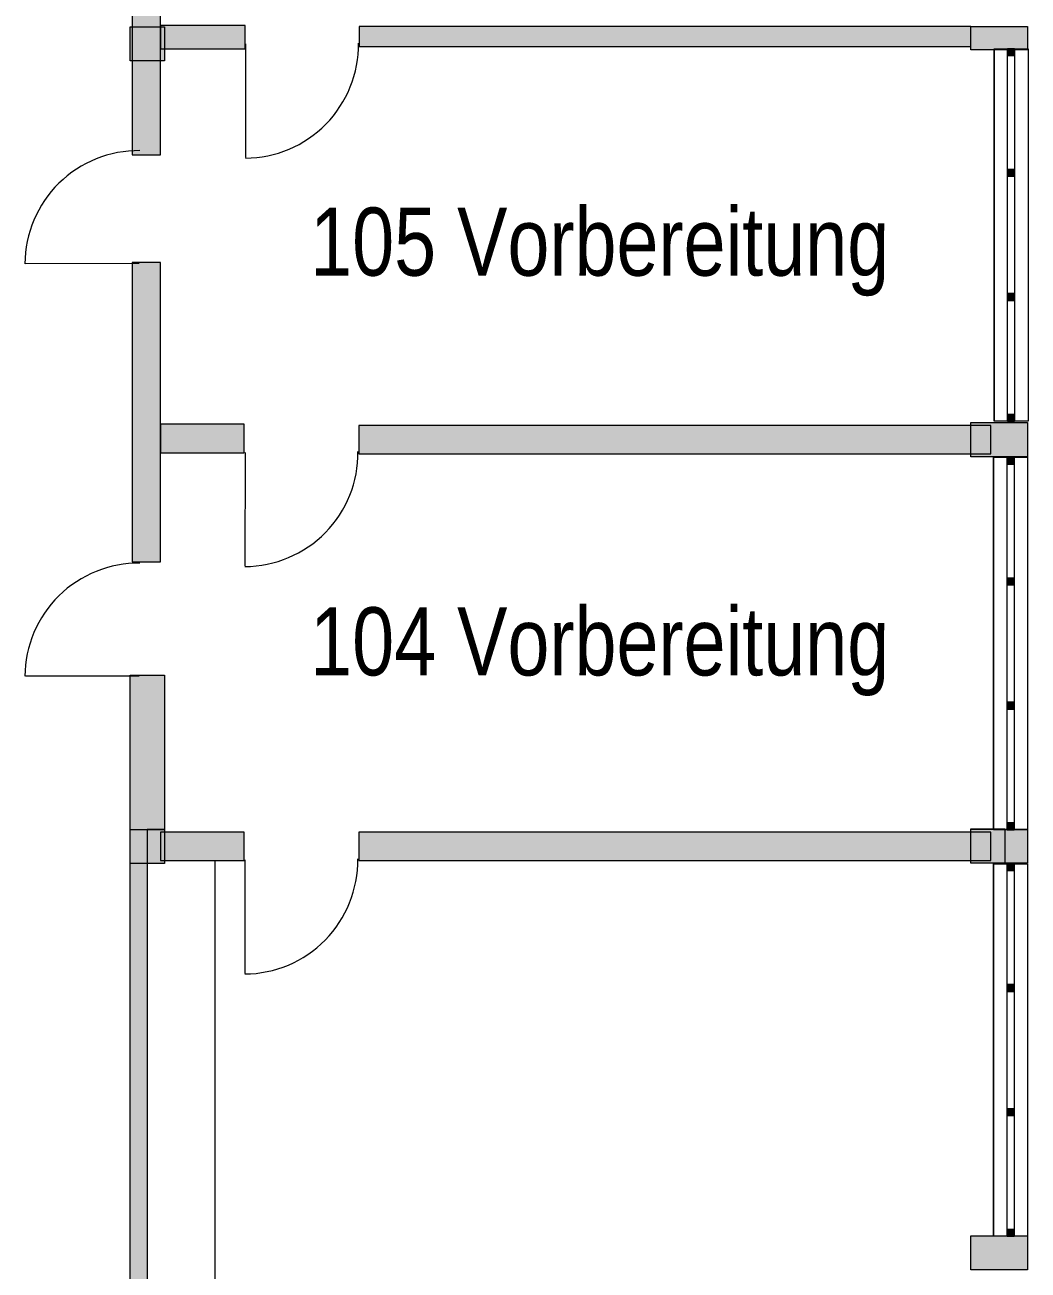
# Model space of a CAD drawing. Header units: inches. Extents: x 7445 to 114549, y 127015 to 195514.
# Drawn here: x 42972 to 51809, y 159533 to 170497 of the extents above; entities that cross this region are included whole.
import ezdxf

# ---------------------------------------------------------------- set-up
doc = ezdxf.new("R2010")
doc.units = ezdxf.units.IN
doc.header["$LTSCALE"] = 300
doc.header["$MEASUREMENT"] = 0
doc.linetypes.add('Volllinie', pattern=[0])
doc.layers.add('Grundebene', color=7, linetype='Continuous')
doc.styles.add('ARIAL_NARROW', font='ARIALN.TTF', dxfattribs={"height": 0.2})

# ---------------------------------------------------------------- blocks, each defined once
blk = doc.blocks.new('Color_Area-371')
at = {"layer": 'Grundebene', "true_color": 0x000000, "transparency": 33554687}
blk.add_hatch(color=18, dxfattribs=at).paths.add_polyline_path([(51305, 159535), (51305, 159835), (51805, 159835), (51805, 159535)], flags=0)
at = {"layer": 'Grundebene', "color": 18, "linetype": 'Volllinie', "lineweight": 13, "true_color": 0x000000}
for p, q in [((51305, 159535), (51305, 159835)), ((51305, 159835), (51805, 159835)), ((51805, 159835), (51805, 159535)), ((51805, 159535), (51305, 159535))]:
    blk.add_line(p, q, dxfattribs=at)
blk = doc.blocks.new('Color_Area-37A')
at = {"layer": 'Grundebene', "true_color": 0x000000, "transparency": 33554687}
blk.add_hatch(color=18, dxfattribs=at).paths.add_polyline_path([(51305, 163115), (51305, 163415), (51805, 163415), (51805, 163115)], flags=0)
at = {"layer": 'Grundebene', "color": 18, "linetype": 'Volllinie', "lineweight": 13, "true_color": 0x000000}
for p, q in [((51305, 163115), (51305, 163415)), ((51305, 163415), (51805, 163415)), ((51805, 163415), (51805, 163115)), ((51805, 163115), (51305, 163115))]:
    blk.add_line(p, q, dxfattribs=at)
blk = doc.blocks.new('Color_Area-383')
at = {"layer": 'Grundebene', "true_color": 0x000000, "transparency": 33554687}
blk.add_hatch(color=18, dxfattribs=at).paths.add_polyline_path([(51305, 166695), (51305, 166995), (51805, 166995), (51805, 166695)], flags=0)
at = {"layer": 'Grundebene', "color": 18, "linetype": 'Volllinie', "lineweight": 13, "true_color": 0x000000}
for p, q in [((51305, 166695), (51305, 166995)), ((51305, 166995), (51805, 166995)), ((51805, 166995), (51805, 166695)), ((51805, 166695), (51305, 166695))]:
    blk.add_line(p, q, dxfattribs=at)
blk = doc.blocks.new('Color_Area-38C')
at = {"layer": 'Grundebene', "true_color": 0x000000, "transparency": 33554687}
blk.add_hatch(color=18, dxfattribs=at).paths.add_polyline_path([(44167, 166980), (44167, 166730), (44904, 166730), (44904, 166980)], flags=0)
at = {"layer": 'Grundebene', "color": 18, "linetype": 'Volllinie', "lineweight": 13, "true_color": 0x000000}
for p, q in [((44167, 166980), (44167, 166730)), ((44904, 166980), (44167, 166980)), ((44904, 166730), (44904, 166980)), ((44167, 166730), (44904, 166730))]:
    blk.add_line(p, q, dxfattribs=at)
blk = doc.blocks.new('Color_Area-395')
at = {"layer": 'Grundebene', "true_color": 0x000000, "transparency": 33554687}
blk.add_hatch(color=18, dxfattribs=at).paths.add_polyline_path([(51482, 163140), (51482, 163390), (45912, 163390), (45912, 163140)], flags=0)
at = {"layer": 'Grundebene', "color": 18, "linetype": 'Volllinie', "lineweight": 13, "true_color": 0x000000}
for p, q in [((51482, 163390), (45912, 163390)), ((45912, 163390), (45912, 163140)), ((51482, 163140), (51482, 163390)), ((45912, 163140), (51482, 163140))]:
    blk.add_line(p, q, dxfattribs=at)
blk = doc.blocks.new('Color_Area-39E')
at = {"layer": 'Grundebene', "true_color": 0x000000, "transparency": 33554687}
blk.add_hatch(color=18, dxfattribs=at).paths.add_polyline_path([(44167, 163140), (44904, 163140), (44904, 163390), (44167, 163390)], flags=0)
at = {"layer": 'Grundebene', "color": 18, "linetype": 'Volllinie', "lineweight": 13, "true_color": 0x000000}
for p, q in [((44904, 163390), (44167, 163390)), ((44167, 163390), (44167, 163140)), ((44904, 163140), (44904, 163390)), ((44167, 163140), (44904, 163140))]:
    blk.add_line(p, q, dxfattribs=at)
blk = doc.blocks.new('Color_Area-3A7')
at = {"layer": 'Grundebene', "true_color": 0x000000, "transparency": 33554687}
blk.add_hatch(color=18, dxfattribs=at).paths.add_polyline_path([(45912, 166970), (45912, 166720), (51482, 166720), (51482, 166970)], flags=0)
at = {"layer": 'Grundebene', "color": 18, "linetype": 'Volllinie', "lineweight": 13, "true_color": 0x000000}
for p, q in [((45912, 166970), (45912, 166720)), ((51482, 166970), (45912, 166970)), ((51482, 166720), (51482, 166970)), ((45912, 166720), (51482, 166720))]:
    blk.add_line(p, q, dxfattribs=at)
blk = doc.blocks.new('Color_Area-464')
at = {"layer": 'Grundebene', "true_color": 0x000000, "transparency": 33554687}
blk.add_hatch(color=18, dxfattribs=at).paths.add_polyline_path([(44167, 170492), (44167, 170287), (44911, 170287), (44911, 170492)], flags=0)
at = {"layer": 'Grundebene', "color": 18, "linetype": 'Volllinie', "lineweight": 13, "true_color": 0x000000}
for p, q in [((44167, 170492), (44167, 170287)), ((44911, 170492), (44167, 170492)), ((44911, 170287), (44911, 170492)), ((44167, 170287), (44911, 170287))]:
    blk.add_line(p, q, dxfattribs=at)
blk = doc.blocks.new('Color_Area-538')
at = {"layer": 'Grundebene', "true_color": 0x000000, "transparency": 33554687}
blk.add_hatch(color=18, dxfattribs=at).paths.add_polyline_path([(51305, 170277), (51305, 170482), (51805, 170482), (51805, 170277)], flags=0)
at = {"layer": 'Grundebene', "color": 18, "linetype": 'Volllinie', "lineweight": 13, "true_color": 0x000000}
for p, q in [((51305, 170277), (51305, 170482)), ((51305, 170482), (51805, 170482)), ((51805, 170482), (51805, 170277)), ((51805, 170277), (51305, 170277))]:
    blk.add_line(p, q, dxfattribs=at)
blk = doc.blocks.new('Color_Area-5F2')
at = {"layer": 'Grundebene', "true_color": 0x000000, "transparency": 33554687}
blk.add_hatch(color=18, dxfattribs=at).paths.add_polyline_path([(45915, 170307), (51305, 170307), (51305, 170482), (45915, 170482)], flags=0)
at = {"layer": 'Grundebene', "color": 18, "linetype": 'Volllinie', "lineweight": 13, "true_color": 0x000000}
for p, q in [((51305, 170482), (45915, 170482)), ((45915, 170482), (45915, 170307)), ((51305, 170307), (51305, 170482)), ((45915, 170307), (51305, 170307))]:
    blk.add_line(p, q, dxfattribs=at)
blk = doc.blocks.new('Color_Area-77F')
at = {"layer": 'Grundebene', "true_color": 0x000000, "transparency": 33554687}
blk.add_hatch(color=18, dxfattribs=at).paths.add_polyline_path([(44167, 165770), (44167, 166829), (44167, 167079), (44167, 168404), (43917, 168404), (43917, 165770)], flags=0)
at = {"layer": 'Grundebene', "color": 18, "linetype": 'Volllinie', "lineweight": 13, "true_color": 0x000000}
for p, q in [((44167, 168404), (43917, 168404)), ((43917, 168404), (43917, 165770)), ((44167, 167079), (44167, 168404)), ((44167, 166829), (44167, 167079)), ((44167, 165770), (44167, 166829)), ((43917, 165770), (44167, 165770))]:
    blk.add_line(p, q, dxfattribs=at)
blk = doc.blocks.new('Color_Area-79F')
at = {"layer": 'Grundebene', "true_color": 0x000000, "transparency": 33554687}
blk.add_hatch(color=18, dxfattribs=at).paths.add_polyline_path([(44167, 169354), (44167, 170369), (44167, 170719), (44167, 172653), (43917, 172653), (43917, 169354)], flags=0)
at = {"layer": 'Grundebene', "color": 18, "linetype": 'Volllinie', "lineweight": 13, "true_color": 0x000000}
for p, q in [((44167, 172653), (43917, 172653)), ((43917, 172653), (43917, 169354)), ((44167, 170719), (44167, 172653)), ((44167, 170369), (44167, 170719)), ((44167, 169354), (44167, 170369)), ((43917, 169354), (44167, 169354))]:
    blk.add_line(p, q, dxfattribs=at)
blk = doc.blocks.new('Color_Area-817')
at = {"layer": 'Grundebene', "true_color": 0x000000, "transparency": 33554687}
blk.add_hatch(color=18, dxfattribs=at).paths.add_polyline_path([(43900, 164770), (44200, 164770), (44200, 163413), (44050, 163413), (44050, 154873), (43900, 154873)], flags=0)
at = {"layer": 'Grundebene', "color": 18, "linetype": 'Volllinie', "lineweight": 13, "true_color": 0x000000}
for p, q in [((43900, 164770), (44200, 164770)), ((43900, 154873), (43900, 164770)), ((44200, 164770), (44200, 163413)), ((44200, 163413), (44050, 163413)), ((44050, 163413), (44050, 154873)), ((44050, 154873), (43900, 154873))]:
    blk.add_line(p, q, dxfattribs=at)
blk = doc.blocks.new('Color_Area-AC8')
at = {"layer": 'Grundebene', "true_color": 0xffffff, "transparency": 33554687}
blk.add_hatch(color=7, dxfattribs=at).paths.add_polyline_path([(51625, 163110), (51625, 163050), (51685, 163050), (51685, 163110)], flags=0)
at = {"layer": 'Grundebene', "color": 18, "linetype": 'Volllinie', "lineweight": 13, "true_color": 0x000000}
blk.add_lwpolyline([(51625, 163110), (51625, 163050), (51685, 163050), (51685, 163110), (51625, 163110)], dxfattribs=at)
blk = doc.blocks.new('Color_Area-ACE')
at = {"layer": 'Grundebene', "true_color": 0xffffff, "transparency": 33554687}
blk.add_hatch(color=7, dxfattribs=at).paths.add_polyline_path([(51625, 162046), (51625, 161986), (51685, 161986), (51685, 162046)], flags=0)
at = {"layer": 'Grundebene', "color": 18, "linetype": 'Volllinie', "lineweight": 13, "true_color": 0x000000}
blk.add_lwpolyline([(51625, 162046), (51625, 161986), (51685, 161986), (51685, 162046), (51625, 162046)], dxfattribs=at)
blk = doc.blocks.new('Color_Area-AD4')
at = {"layer": 'Grundebene', "true_color": 0xffffff, "transparency": 33554687}
blk.add_hatch(color=7, dxfattribs=at).paths.add_polyline_path([(51625, 159890), (51625, 159830), (51685, 159830), (51685, 159890)], flags=0)
at = {"layer": 'Grundebene', "color": 18, "linetype": 'Volllinie', "lineweight": 13, "true_color": 0x000000}
blk.add_lwpolyline([(51625, 159890), (51625, 159830), (51685, 159830), (51685, 159890), (51625, 159890)], dxfattribs=at)
blk = doc.blocks.new('Color_Area-ADA')
at = {"layer": 'Grundebene', "true_color": 0xffffff, "transparency": 33554687}
blk.add_hatch(color=7, dxfattribs=at).paths.add_polyline_path([(51625, 160953), (51625, 160893), (51685, 160893), (51685, 160953)], flags=0)
at = {"layer": 'Grundebene', "color": 18, "linetype": 'Volllinie', "lineweight": 13, "true_color": 0x000000}
blk.add_lwpolyline([(51625, 160953), (51625, 160893), (51685, 160893), (51685, 160953), (51625, 160953)], dxfattribs=at)
blk = doc.blocks.new('Color_Area-AEA')
at = {"layer": 'Grundebene', "true_color": 0xffffff, "transparency": 33554687}
blk.add_hatch(color=7, dxfattribs=at).paths.add_polyline_path([(51625, 166690), (51625, 166630), (51685, 166630), (51685, 166690)], flags=0)
at = {"layer": 'Grundebene', "color": 18, "linetype": 'Volllinie', "lineweight": 13, "true_color": 0x000000}
blk.add_lwpolyline([(51625, 166690), (51625, 166630), (51685, 166630), (51685, 166690), (51625, 166690)], dxfattribs=at)
blk = doc.blocks.new('Color_Area-AF0')
at = {"layer": 'Grundebene', "true_color": 0xffffff, "transparency": 33554687}
blk.add_hatch(color=7, dxfattribs=at).paths.add_polyline_path([(51625, 165626), (51625, 165566), (51685, 165566), (51685, 165626)], flags=0)
at = {"layer": 'Grundebene', "color": 18, "linetype": 'Volllinie', "lineweight": 13, "true_color": 0x000000}
blk.add_lwpolyline([(51625, 165626), (51625, 165566), (51685, 165566), (51685, 165626), (51625, 165626)], dxfattribs=at)
blk = doc.blocks.new('Color_Area-AF6')
at = {"layer": 'Grundebene', "true_color": 0xffffff, "transparency": 33554687}
blk.add_hatch(color=7, dxfattribs=at).paths.add_polyline_path([(51625, 163470), (51625, 163410), (51685, 163410), (51685, 163470)], flags=0)
at = {"layer": 'Grundebene', "color": 18, "linetype": 'Volllinie', "lineweight": 13, "true_color": 0x000000}
blk.add_lwpolyline([(51625, 163470), (51625, 163410), (51685, 163410), (51685, 163470), (51625, 163470)], dxfattribs=at)
blk = doc.blocks.new('Color_Area-AFC')
at = {"layer": 'Grundebene', "true_color": 0xffffff, "transparency": 33554687}
blk.add_hatch(color=7, dxfattribs=at).paths.add_polyline_path([(51625, 164533), (51625, 164473), (51685, 164473), (51685, 164533)], flags=0)
at = {"layer": 'Grundebene', "color": 18, "linetype": 'Volllinie', "lineweight": 13, "true_color": 0x000000}
blk.add_lwpolyline([(51625, 164533), (51625, 164473), (51685, 164473), (51685, 164533), (51625, 164533)], dxfattribs=at)
blk = doc.blocks.new('Color_Area-B0C')
at = {"layer": 'Grundebene', "true_color": 0xffffff, "transparency": 33554687}
blk.add_hatch(color=7, dxfattribs=at).paths.add_polyline_path([(51629, 170287), (51629, 170227), (51689, 170227), (51689, 170287)], flags=0)
at = {"layer": 'Grundebene', "color": 18, "linetype": 'Volllinie', "lineweight": 13, "true_color": 0x000000}
blk.add_lwpolyline([(51629, 170287), (51629, 170227), (51689, 170227), (51689, 170287), (51629, 170287)], dxfattribs=at)
blk = doc.blocks.new('Color_Area-B12')
at = {"layer": 'Grundebene', "true_color": 0xffffff, "transparency": 33554687}
blk.add_hatch(color=7, dxfattribs=at).paths.add_polyline_path([(51629, 169224), (51629, 169164), (51689, 169164), (51689, 169224)], flags=0)
at = {"layer": 'Grundebene', "color": 18, "linetype": 'Volllinie', "lineweight": 13, "true_color": 0x000000}
blk.add_lwpolyline([(51629, 169224), (51629, 169164), (51689, 169164), (51689, 169224), (51629, 169224)], dxfattribs=at)
blk = doc.blocks.new('Color_Area-B18')
at = {"layer": 'Grundebene', "true_color": 0xffffff, "transparency": 33554687}
blk.add_hatch(color=7, dxfattribs=at).paths.add_polyline_path([(51629, 167067), (51629, 167007), (51689, 167007), (51689, 167067)], flags=0)
at = {"layer": 'Grundebene', "color": 18, "linetype": 'Volllinie', "lineweight": 13, "true_color": 0x000000}
blk.add_lwpolyline([(51629, 167067), (51629, 167007), (51689, 167007), (51689, 167067), (51629, 167067)], dxfattribs=at)
blk = doc.blocks.new('Color_Area-B1E')
at = {"layer": 'Grundebene', "true_color": 0xffffff, "transparency": 33554687}
blk.add_hatch(color=7, dxfattribs=at).paths.add_polyline_path([(51629, 168131), (51629, 168071), (51689, 168071), (51689, 168131)], flags=0)
at = {"layer": 'Grundebene', "color": 18, "linetype": 'Volllinie', "lineweight": 13, "true_color": 0x000000}
blk.add_lwpolyline([(51629, 168131), (51629, 168071), (51689, 168071), (51689, 168131), (51629, 168131)], dxfattribs=at)
blk = doc.blocks.new('Color_Area-136C')
at = {"layer": 'Grundebene', "true_color": 0x000000, "transparency": 33554687}
blk.add_hatch(color=18, dxfattribs=at).paths.add_polyline_path([(51305, 163417), (51605, 163417), (51605, 163117), (51305, 163117)], flags=0)
at = {"layer": 'Grundebene', "color": 18, "linetype": 'Volllinie', "lineweight": 13, "true_color": 0x000000}
for p, q in [((51305, 163417), (51605, 163417)), ((51305, 163117), (51305, 163417)), ((51605, 163417), (51605, 163117)), ((51605, 163117), (51305, 163117))]:
    blk.add_line(p, q, dxfattribs=at)
blk = doc.blocks.new('Color_Area-13D4')
at = {"layer": 'Grundebene', "true_color": 0x000000, "transparency": 33554687}
blk.add_hatch(color=18, dxfattribs=at).paths.add_polyline_path([(43900, 163413), (44200, 163413), (44200, 163113), (43900, 163113)], flags=0)
at = {"layer": 'Grundebene', "color": 18, "linetype": 'Volllinie', "lineweight": 13, "true_color": 0x000000}
for p, q in [((43900, 163413), (44200, 163413)), ((43900, 163113), (43900, 163413)), ((44200, 163413), (44200, 163113)), ((44200, 163113), (43900, 163113))]:
    blk.add_line(p, q, dxfattribs=at)
blk = doc.blocks.new('Color_Area-13E6')
at = {"layer": 'Grundebene', "true_color": 0x000000, "transparency": 33554687}
blk.add_hatch(color=18, dxfattribs=at).paths.add_polyline_path([(43900, 170480), (44200, 170480), (44200, 170180), (43900, 170180)], flags=0)
at = {"layer": 'Grundebene', "color": 18, "linetype": 'Volllinie', "lineweight": 13, "true_color": 0x000000}
for p, q in [((43900, 170480), (44200, 170480)), ((43900, 170180), (43900, 170480)), ((44200, 170480), (44200, 170180)), ((44200, 170180), (43900, 170180))]:
    blk.add_line(p, q, dxfattribs=at)

msp = doc.modelspace()

# ---------------------------------------------------------------- linework, layer by layer
at = {"layer": 'Grundebene', "color": 18, "linetype": 'Volllinie', "lineweight": 13, "true_color": 0x000000}
for p, q in [((43917, 172653), (43917, 169354)), ((44167, 169354), (44167, 172653)), ((43900, 170480), (44200, 170480)), ((43900, 170180), (43900, 170480)), ((44167, 170492), (44167, 170287)), ((44911, 170492), (44167, 170492)), ((44200, 170480), (44200, 170180)), ((44911, 170287), (44911, 170492)), ((51305, 170482), (45915, 170482)), ((45915, 170482), (45915, 170307)), ((51305, 170277), (51305, 170482)), ((51305, 170482), (51805, 170482)), ((51305, 170307), (51305, 170482)), ((51805, 170482), (51805, 170277)), ((44167, 170287), (44911, 170287)), ((44915, 170329), (44914, 169329)), ((45915, 170307), (51305, 170307)), ((51509, 170287), (51809, 170287)), ((51509, 167007), (51509, 170287)), ((51509, 170287), (51509, 167007)), ((51629, 170287), (51689, 170287)), ((51629, 167007), (51629, 170287)), ((51629, 170287), (51689, 170287)), ((51629, 170227), (51629, 170287)), ((51689, 170287), (51689, 167007)), ((51689, 170287), (51689, 170227)), ((51809, 170287), (51809, 167007)), ((51809, 170287), (51809, 167007)), ((44200, 170180), (43900, 170180)), ((51805, 170277), (51305, 170277)), ((51689, 170227), (51629, 170227)), ((43917, 169354), (44167, 169354)), ((51629, 169224), (51689, 169224)), ((51629, 169164), (51629, 169224)), ((51689, 169224), (51689, 169164)), ((51689, 169164), (51629, 169164)), ((43977, 168395), (42977, 168394)), ((44167, 168404), (43917, 168404)), ((43917, 168404), (43917, 165770)), ((44167, 165770), (44167, 168404)), ((51629, 168131), (51689, 168131)), ((51629, 168071), (51629, 168131)), ((51689, 168131), (51689, 168071)), ((51689, 168071), (51629, 168071)), ((51305, 166695), (51305, 166995)), ((51305, 166995), (51805, 166995)), ((51809, 167007), (51509, 167007)), ((51629, 167067), (51689, 167067)), ((51629, 167007), (51629, 167067)), ((51689, 167007), (51629, 167007)), ((51689, 167007), (51629, 167007)), ((51689, 167067), (51689, 167007)), ((51805, 166995), (51805, 166695)), ((44167, 166980), (44167, 166730)), ((44904, 166980), (44167, 166980)), ((44904, 166730), (44904, 166980)), ((45912, 166970), (45912, 166720)), ((51482, 166970), (45912, 166970)), ((51482, 166720), (51482, 166970)), ((44167, 166730), (44904, 166730)), ((44911, 166733), (44910, 165733)), ((45912, 166720), (51482, 166720)), ((51805, 166695), (51305, 166695)), ((51505, 166690), (51805, 166690)), ((51505, 163410), (51505, 166690)), ((51505, 166690), (51505, 163410)), ((51625, 166690), (51685, 166690)), ((51625, 163410), (51625, 166690)), ((51625, 166690), (51685, 166690)), ((51625, 166630), (51625, 166690)), ((51685, 166690), (51685, 163410)), ((51685, 166690), (51685, 166630)), ((51805, 166690), (51805, 163410)), ((51805, 166690), (51805, 163410)), ((51685, 166630), (51625, 166630)), ((43917, 165770), (44167, 165770)), ((51625, 165626), (51685, 165626)), ((51625, 165566), (51625, 165626)), ((51685, 165566), (51625, 165566)), ((51685, 165626), (51685, 165566)), ((43977, 164762), (42977, 164761)), ((43900, 164770), (44200, 164770)), ((43900, 154873), (43900, 164770)), ((44200, 164770), (44200, 163413)), ((51625, 164533), (51685, 164533)), ((51625, 164473), (51625, 164533)), ((51685, 164473), (51625, 164473)), ((51685, 164533), (51685, 164473)), ((43900, 163413), (44200, 163413)), ((43900, 163113), (43900, 163413)), ((44200, 163413), (44050, 163413)), ((44050, 163413), (44050, 154873)), ((44904, 163390), (44167, 163390)), ((44167, 163390), (44167, 163140)), ((44200, 163413), (44200, 163113)), ((44904, 163140), (44904, 163390)), ((51482, 163390), (45912, 163390)), ((45912, 163390), (45912, 163140)), ((51305, 163417), (51605, 163417)), ((51305, 163117), (51305, 163417)), ((51305, 163115), (51305, 163415)), ((51305, 163415), (51805, 163415)), ((51482, 163140), (51482, 163390)), ((51805, 163410), (51505, 163410)), ((51605, 163417), (51605, 163117)), ((51625, 163470), (51685, 163470)), ((51625, 163410), (51625, 163470)), ((51685, 163410), (51625, 163410)), ((51685, 163410), (51625, 163410)), ((51685, 163470), (51685, 163410)), ((51805, 163415), (51805, 163115)), ((44200, 163113), (43900, 163113)), ((44167, 163140), (44904, 163140)), ((44648, 156252), (44648, 163140)), ((44909, 163145), (44908, 162145)), ((45912, 163140), (51482, 163140)), ((51605, 163117), (51305, 163117)), ((51805, 163115), (51305, 163115)), ((51505, 163110), (51805, 163110)), ((51505, 159830), (51505, 163110)), ((51505, 163110), (51505, 159830)), ((51625, 163110), (51685, 163110)), ((51625, 159830), (51625, 163110)), ((51625, 163110), (51685, 163110)), ((51625, 163050), (51625, 163110)), ((51685, 163050), (51625, 163050)), ((51685, 163110), (51685, 159830)), ((51685, 163110), (51685, 163050)), ((51805, 163110), (51805, 159830)), ((51805, 163110), (51805, 159830)), ((51625, 162046), (51685, 162046)), ((51625, 161986), (51625, 162046)), ((51685, 161986), (51625, 161986)), ((51685, 162046), (51685, 161986)), ((51625, 160953), (51685, 160953)), ((51625, 160893), (51625, 160953)), ((51685, 160893), (51625, 160893)), ((51685, 160953), (51685, 160893)), ((51625, 159890), (51685, 159890)), ((51625, 159830), (51625, 159890)), ((51685, 159890), (51685, 159830)), ((51305, 159535), (51305, 159835)), ((51305, 159835), (51805, 159835)), ((51805, 159830), (51505, 159830)), ((51685, 159830), (51625, 159830)), ((51685, 159830), (51625, 159830)), ((51805, 159835), (51805, 159535)), ((51805, 159535), (51305, 159535))]:
    msp.add_line(p, q, dxfattribs=at)
for centre, start, end in [((44910, 170324), 270.2362, 0.7307), ((43972, 168390), 89.2693, 179.7638), ((44906, 166728), 270.2362, 0.7307), ((43972, 164757), 89.2693, 179.7638), ((44904, 163140), 270.2362, 0.7307)]:
    msp.add_arc(centre, 1000, start, end, dxfattribs=at)

# ---------------------------------------------------------------- block references
at = {"layer": 'Grundebene'}
for name in ['Color_Area-79F', 'Color_Area-13E6', 'Color_Area-464', 'Color_Area-5F2', 'Color_Area-538', 'Color_Area-B0C', 'Color_Area-B12', 'Color_Area-77F', 'Color_Area-B1E', 'Color_Area-383', 'Color_Area-B18', 'Color_Area-38C', 'Color_Area-3A7', 'Color_Area-AEA', 'Color_Area-AF0', 'Color_Area-817', 'Color_Area-AFC', 'Color_Area-13D4', 'Color_Area-39E', 'Color_Area-395', 'Color_Area-136C', 'Color_Area-37A', 'Color_Area-AF6', 'Color_Area-AC8', 'Color_Area-ACE', 'Color_Area-ADA', 'Color_Area-AD4', 'Color_Area-371']:
    msp.add_blockref(name, (0, 0), dxfattribs=at)

# ---------------------------------------------------------------- texts
at = {"layer": 'Grundebene', "color": 18, "lineweight": 18, "true_color": 0x000000, "style": 'ARIAL_NARROW', "width": 0.96734}
for s, p in [('105 Vorbereitung', (45485, 168289)), ('104 Vorbereitung', (45485, 164769))]:
    msp.add_text(s, height=600, dxfattribs=at).set_placement(p)

doc.saveas('drawing.dxf')
